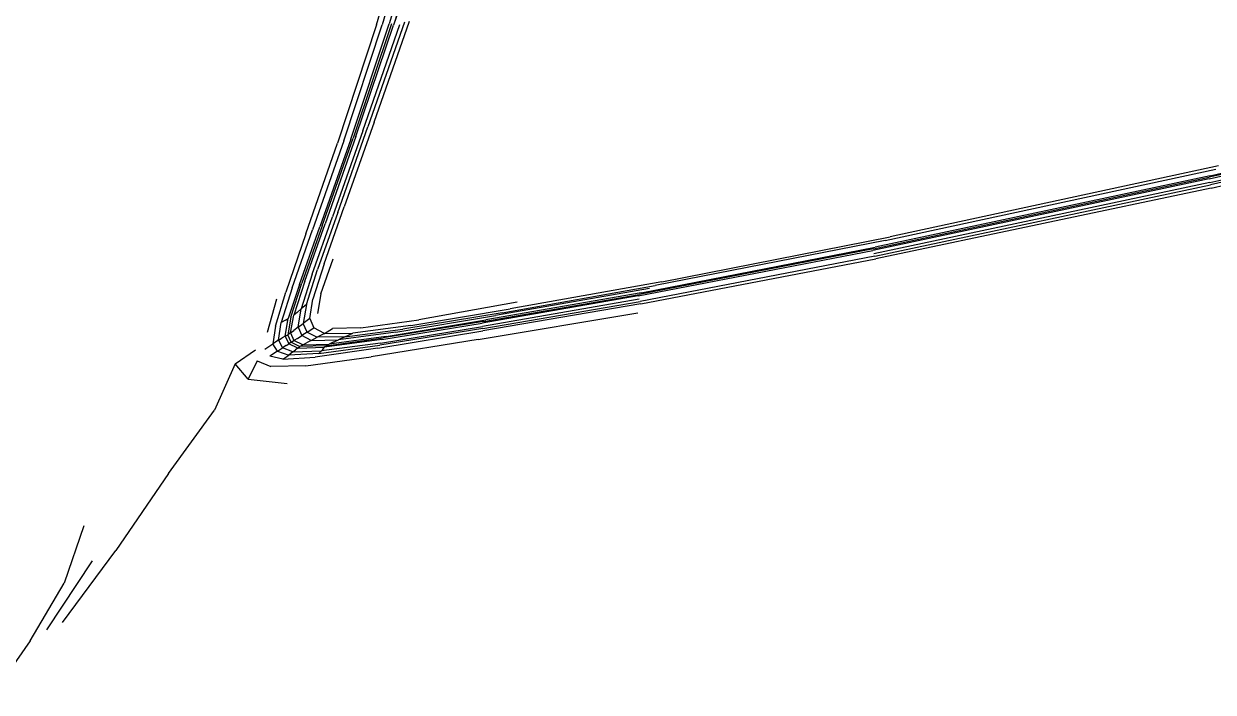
# Model space of a CAD drawing. Extents: x 526875 to 527530, y 3493038 to 3493574.
# Drawn here: x 527110.377 to 527111.435, y 3493322.465 to 3493323.058 of the extents above; entities that cross this region are included whole.
import ezdxf

# ---------------------------------------------------------------- set-up
doc = ezdxf.new("R2010")
doc.units = 0
doc.header["$LTSCALE"] = 2
doc.layers.get('0').update_dxf_attribs({"linetype": 'CONTINUOUS'})
doc.layers.add('L-WATER水景', color=5, linetype='CONTINUOUS')

# ---------------------------------------------------------------- blocks, each defined once
blk = doc.blocks.new('$matou$00000056')
at = {"color": 0, "linetype": 'Continuous'}
for p, q in [((-2816.93, 1414.45, 0), (-2794.8, 1454.79, 0)), ((-2816.93, 1414.45, 0), (-2836.82, 1371.51, 0)), ((-2853.25, 1354.76, 0), (-2826.48, 1406.09, 0)), ((-2835.93, 1400.63, 0), (-2867.16, 1346.86, 0)), ((-2848.05, 1328.87, 0), (-2836.82, 1371.51, 0)), ((-2897.86, 1289.5, 0), (-2867.16, 1346.86, 0)), ((-2897.86, 1289.5, 0), (-2924.79, 1242.32, 0)), ((-2936.92, 1207.9, 0), (-2924.79, 1242.32, 0)), ((-2944.69, 1219.06, 0), (-2967.77, 1222.07, 0)), ((-2949.78, 1205.55, 0), (-2944.69, 1219.06, 0)), ((-2944.69, 1219.06, 0), (-2936.92, 1207.9, 0)), ((-2978.75, 1208.77, 0), (-3017.43, 1201.83, 0)), ((-2978.75, 1208.77, 0), (-2957.98, 1209.68, 0)), ((-2949.78, 1205.55, 0), (-2957.98, 1209.68, 0)), ((-2936.92, 1207.9, 0), (-2948.76, 1197.36, 0)), ((-3080.68, 1188.25, 0), (-3017.43, 1201.83, 0)), ((-2986.47, 1199.77, 0), (-3022.4, 1193.19, 0)), ((-3021.39, 1195.35, 0), (-2984.2, 1202.38, 0)), ((-2986.47, 1199.77, 0), (-2987.9, 1197.78, 0)), ((-2970.95, 1198.73, 0), (-2987.9, 1197.78, 0)), ((-2986.47, 1199.77, 0), (-2968.6, 1201.01, 0)), ((-2965.12, 1204.16, 0), (-2984.2, 1202.38, 0)), ((-2970.95, 1198.73, 0), (-2972.56, 1197.07, 0)), ((-2970.95, 1198.73, 0), (-2968.6, 1201.01, 0)), ((-2970.95, 1198.73, 0), (-2964.84, 1195.68, 0)), ((-2965.12, 1204.16, 0), (-2968.6, 1201.01, 0)), ((-2961.8, 1198.23, 0), (-2968.6, 1201.01, 0)), ((-2965.12, 1204.16, 0), (-2957.42, 1201.93, 0)), ((-2961.8, 1198.23, 0), (-2957.42, 1201.93, 0)), ((-3083.4, 1179.97, 0), (-3022.4, 1193.19, 0)), ((-3021.39, 1195.35, 0), (-3083.39, 1181.85, 0)), ((-3022.89, 1191.47, 0), (-3083.16, 1178.43, 0)), ((-3026.17, 1186.51, 0), (-2992.48, 1192.64, 0)), ((-2990.77, 1193.86, 0), (-3024.49, 1187.73, 0)), ((-3023.61, 1188.87, 0), (-2989.68, 1195, 0)), ((-3022.89, 1191.47, 0), (-2987.9, 1197.78, 0)), ((-2994.85, 1191.2, 0), (-2992.48, 1192.64, 0)), ((-2990.77, 1193.86, 0), (-2992.48, 1192.64, 0)), ((-2976.75, 1193.39, 0), (-2992.48, 1192.64, 0)), ((-2990.77, 1193.86, 0), (-2989.68, 1195, 0)), ((-2990.77, 1193.86, 0), (-2975.07, 1194.64, 0)), ((-2988.85, 1196.25, 0), (-2989.68, 1195, 0)), ((-2973.8, 1195.79, 0), (-2989.68, 1195, 0)), ((-2988.85, 1196.25, 0), (-2987.9, 1197.78, 0)), ((-2981.74, 1190.05, 0), (-2978.94, 1191.9, 0)), ((-2976.75, 1193.39, 0), (-2978.94, 1191.9, 0)), ((-2976.75, 1193.39, 0), (-2975.07, 1194.64, 0)), ((-2976.75, 1193.39, 0), (-2971.56, 1190.22, 0)), ((-2973.8, 1195.79, 0), (-2975.07, 1194.64, 0)), ((-2969.91, 1191.54, 0), (-2975.07, 1194.64, 0)), ((-2973.8, 1195.79, 0), (-2972.56, 1197.07, 0)), ((-2973.8, 1195.79, 0), (-2968.51, 1192.66, 0)), ((-2969.91, 1191.54, 0), (-2971.56, 1190.22, 0)), ((-2969.91, 1191.54, 0), (-2968.51, 1192.66, 0)), ((-2969.91, 1191.54, 0), (-2967.83, 1185.99, 0)), ((-2966.95, 1193.93, 0), (-2968.51, 1192.66, 0)), ((-2966.35, 1187.08, 0), (-2968.51, 1192.66, 0)), ((-2966.95, 1193.93, 0), (-2964.84, 1195.68, 0)), ((-2961.8, 1198.23, 0), (-2964.84, 1195.68, 0)), ((-2962.35, 1190.02, 0), (-2964.84, 1195.68, 0)), ((-2962.35, 1190.02, 0), (-2959.06, 1192.74, 0)), ((-2961.8, 1198.23, 0), (-2959.06, 1192.74, 0)), ((-2960.55, 1179.77, 0), (-2959.06, 1192.74, 0)), ((-2954.41, 1196.9, 0), (-2959.06, 1192.74, 0)), ((-3080.68, 1188.25, 0), (-3175.17, 1167.4, 0)), ((-3026.17, 1186.51, 0), (-3085.25, 1173.59, 0)), ((-3083.7, 1174.8, 0), (-3024.49, 1187.73, 0)), ((-3023.61, 1188.87, 0), (-3083.02, 1175.95, 0)), ((-3001.78, 1187.16, 0), (-3035.96, 1181.09, 0)), ((-3031.9, 1183.34, 0), (-2997.93, 1189.43, 0)), ((-3001.78, 1187.16, 0), (-3006.45, 1184.27, 0)), ((-2989.55, 1184.71, 0), (-3006.45, 1184.27, 0)), ((-3001.78, 1187.16, 0), (-2997.93, 1189.43, 0)), ((-3001.78, 1187.16, 0), (-2985.25, 1187.69, 0)), ((-2994.85, 1191.2, 0), (-2997.93, 1189.43, 0)), ((-2981.74, 1190.05, 0), (-2997.93, 1189.43, 0)), ((-2989.55, 1184.71, 0), (-2994.27, 1181.05, 0)), ((-2989.55, 1184.71, 0), (-2985.25, 1187.69, 0)), ((-2989.55, 1184.71, 0), (-2983.27, 1180.82, 0)), ((-2981.74, 1190.05, 0), (-2985.25, 1187.69, 0)), ((-2979.31, 1184.02, 0), (-2985.25, 1187.69, 0)), ((-2981.74, 1190.05, 0), (-2976.13, 1186.57, 0)), ((-2979.31, 1184.02, 0), (-2976.13, 1186.57, 0)), ((-2973.59, 1188.6, 0), (-2976.13, 1186.57, 0)), ((-2973.89, 1180.37, 0), (-2976.13, 1186.57, 0)), ((-2973.59, 1188.6, 0), (-2971.56, 1190.22, 0)), ((-2969.48, 1184.56, 0), (-2971.56, 1190.22, 0)), ((-2969.48, 1184.56, 0), (-2971.45, 1182.72, 0)), ((-2969.48, 1184.56, 0), (-2971.25, 1171.5, 0)), ((-2969.59, 1173.03, 0), (-2967.83, 1185.99, 0)), ((-2969.48, 1184.56, 0), (-2967.83, 1185.99, 0)), ((-2966.35, 1187.08, 0), (-2968.08, 1174.06, 0)), ((-2966.35, 1187.08, 0), (-2967.83, 1185.99, 0)), ((-2966.35, 1187.08, 0), (-2964.65, 1188.28, 0)), ((-2962.35, 1190.02, 0), (-2964.65, 1188.28, 0)), ((-2962.35, 1190.02, 0), (-2963.96, 1176.87, 0)), ((-2961.04, 1159.86, 0), (-2955.72, 1184.42, 0)), ((-3176.93, 1160.65, 0), (-3083.39, 1181.85, 0)), ((-3083.4, 1179.97, 0), (-3176.47, 1158.8, 0)), ((-3175.91, 1157.27, 0), (-3083.16, 1178.43, 0)), ((-3040.82, 1178.23, 0), (-3099.5, 1165.3, 0)), ((-3094.8, 1168.16, 0), (-3035.96, 1181.09, 0)), ((-3031.9, 1183.34, 0), (-3090.83, 1170.41, 0)), ((-3011.22, 1180.49, 0), (-3045.46, 1174.02, 0)), ((-3040.82, 1178.23, 0), (-3006.45, 1184.27, 0)), ((-3011.22, 1180.49, 0), (-2994.27, 1181.05, 0)), ((-2979.31, 1184.02, 0), (-2983.27, 1180.82, 0)), ((-2980.76, 1173.88, 0), (-2983.27, 1180.82, 0)), ((-2980.76, 1173.88, 0), (-2976.94, 1177.46, 0)), ((-2979.31, 1184.02, 0), (-2976.94, 1177.46, 0)), ((-2978.69, 1163.47, 0), (-2976.94, 1177.46, 0)), ((-2973.89, 1180.37, 0), (-2976.94, 1177.46, 0)), ((-2973.89, 1180.37, 0), (-2975.65, 1166.76, 0)), ((-2973.89, 1180.37, 0), (-2971.45, 1182.72, 0)), ((-2960.55, 1179.77, 0), (-2966.44, 1154.54, 0)), ((-3181.94, 1149.27, 0), (-3090.83, 1170.41, 0)), ((-3177.16, 1152.43, 0), (-3085.25, 1173.59, 0)), ((-3083.7, 1174.8, 0), (-3175.88, 1153.64, 0)), ((-3175.39, 1154.78, 0), (-3083.02, 1175.95, 0)), ((-3103.62, 1160.3, 0), (-3045.46, 1174.02, 0)), ((-2980.76, 1173.88, 0), (-2982.5, 1159.51, 0)), ((-2977.61, 1146.12, 0), (-2971.25, 1171.5, 0)), ((-2969.59, 1173.03, 0), (-2975.95, 1147.7, 0)), ((-2974.46, 1148.64, 0), (-2968.08, 1174.06, 0)), ((-2973.22, 1169.42, 0), (-2971.25, 1171.5, 0)), ((-2970.16, 1151.37, 0), (-2963.96, 1176.87, 0)), ((-2966.34, 1175.15, 0), (-2968.08, 1174.06, 0)), ((-2966.34, 1175.15, 0), (-2963.96, 1176.87, 0)), ((-3189.34, 1144.21, 0), (-3099.5, 1165.3, 0)), ((-3094.8, 1168.16, 0), (-3185.33, 1147.05, 0)), ((-2987.27, 1155.58, 0), (-2985.34, 1170.04, 0)), ((-2978.69, 1163.47, 0), (-2985.12, 1137.52, 0)), ((-2982.05, 1141.04, 0), (-2975.65, 1166.76, 0)), ((-2978.69, 1163.47, 0), (-2975.65, 1166.76, 0)), ((-2973.22, 1169.42, 0), (-2975.65, 1166.76, 0)), ((-3176.93, 1160.65, 0), (-3315.91, 1125.69, 0)), ((-3315.36, 1123.69, 0), (-3176.47, 1158.8, 0)), ((-2988.94, 1133.35, 0), (-2982.5, 1159.51, 0)), ((-3177.16, 1152.43, 0), (-3315.44, 1117.13, 0)), ((-3314.52, 1118.32, 0), (-3175.88, 1153.64, 0)), ((-3175.39, 1154.78, 0), (-3314.21, 1119.47, 0)), ((-2987.27, 1155.58, 0), (-2994.3, 1129.42, 0)), ((-2970.16, 1151.37, 0), (-2981.87, 1108.19, 0)), ((-2977.91, 1111.18, 0), (-2966.44, 1154.54, 0)), ((-3189.34, 1144.21, 0), (-3324.34, 1109.15, 0)), ((-3321.43, 1111.9, 0), (-3185.33, 1147.05, 0)), ((-2977.61, 1146.12, 0), (-2989.32, 1103.52, 0)), ((-2987.68, 1105.03, 0), (-2975.95, 1147.7, 0)), ((-2974.46, 1148.64, 0), (-2986.24, 1105.83, 0)), ((-2996.77, 1095.07, 0), (-2985.12, 1137.52, 0)), ((-2982.05, 1141.04, 0), (-2993.72, 1098.52, 0)), ((-2988.94, 1133.35, 0), (-3000.55, 1091.02, 0)), ((-3514.24, 1070.87, 0), (-3315.91, 1125.69, 0)), ((-3315.36, 1123.69, 0), (-3513.85, 1068.62, 0)), ((-3513.45, 1066.81, 0), (-3314.79, 1122.05, 0)), ((-3513.64, 1061.79, 0), (-3315.44, 1117.13, 0)), ((-3314.52, 1118.32, 0), (-3513.13, 1062.95, 0)), ((-3512.99, 1064.1, 0), (-3314.21, 1119.47, 0)), ((-3518.49, 1054.3, 0), (-3324.34, 1109.15, 0)), ((-3321.43, 1111.9, 0), (-3516.95, 1056.88, 0)), ((-2999.97, 1042.03, 0), (-2981.87, 1108.19, 0)), ((-2977.91, 1111.18, 0), (-2996.17, 1043.78, 0)), ((-3007.1, 1038.79, 0), (-2989.32, 1103.52, 0)), ((-2987.68, 1105.03, 0), (-3005.54, 1040.04, 0)), ((-3004.16, 1040.66, 0), (-2986.24, 1105.83, 0)), ((-2996.77, 1095.07, 0), (-3014.19, 1031.58, 0)), ((-3011.29, 1034.52, 0), (-2993.72, 1098.52, 0)), ((-3017.8, 1028.14, 0), (-3000.55, 1091.02, 0)), ((-3514.24, 1070.87, 0), (-3785.82, 990.13, 0)), ((-3785.69, 987.6, 0), (-3513.85, 1068.62, 0)), ((-3513.45, 1066.81, 0), (-3785.53, 985.61, 0)), ((-3513.64, 1061.79, 0), (-3785.29, 980.53, 0)), ((-3512.99, 1064.1, 0), (-3785.25, 982.75, 0)), ((-3785.21, 981.62, 0), (-3513.13, 1062.95, 0)), ((-3018.64, 955.93, 0), (-2996.17, 1043.78, 0)), ((-3007.1, 1038.79, 0), (-3028.8, 956.16, 0)), ((-3027.62, 955.03, 0), (-3005.54, 1040.04, 0)), ((-3004.16, 1040.66, 0), (-3026.2, 955.24, 0)), ((-2999.97, 1042.03, 0), (-3022.03, 955.97, 0)), ((-3035.18, 953.82, 0), (-3014.19, 1031.58, 0)), ((-3011.29, 1034.52, 0), (-3032.44, 955.63, 0)), ((-3017.8, 1028.14, 0), (-3038.24, 953.05, 0)), ((-3052.66, 867.59, 0), (-3028.8, 956.16, 0)), ((-3052.25, 859.88, 0), (-3028.8, 956.16, 0)), ((-3050.3, 851.63, 0), (-3026.2, 955.24, 0)), ((-3045.6, 853.12, 0), (-3022.03, 955.97, 0)), ((-3018.64, 955.93, 0), (-3042.71, 851.17, 0))]:
    blk.add_line(p, q, dxfattribs=at)

msp = doc.modelspace()

# ---------------------------------------------------------------- linework, layer by layer
at = {"layer": 'L-WATER水景', "lineweight": 5}
msp.add_circle((527117.3841, 3493306.0291), 19, dxfattribs=at)

# ---------------------------------------------------------------- block references
at = {"layer": 'L-WATER水景', "color": 8, "lineweight": 0, "xscale": 0.0015, "yscale": 0.0012, "zscale": 0.001291236534000011, "rotation": 179.4533750334647}
msp.add_blockref('$matou$00000056', (527106.174, 3493324.2478), dxfattribs=at)

doc.saveas('drawing.dxf')
